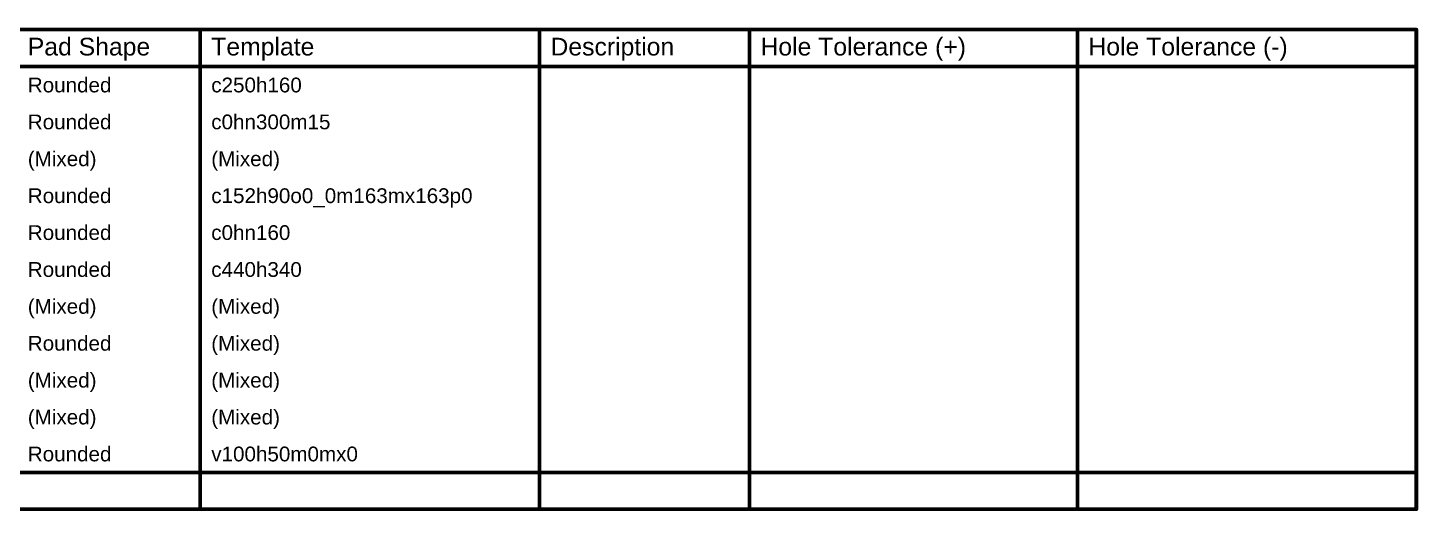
# Model space of a CAD drawing. Header units: inches. Extents: x 0 to 289, y 0 to 168.
# Drawn here: x 145.5 to 289.1, y 117.8 to 167.7 of the extents above; entities that cross this region are included whole.
import ezdxf

# ---------------------------------------------------------------- set-up
doc = ezdxf.new("R2010")
doc.units = ezdxf.units.IN
doc.layers.add('Drill Drawing', color=1, linetype='Continuous')
doc.styles.add('Arial', font='', dxfattribs={"height": 0.2})
doc.styles.get('Arial').set_extended_font_data('Arial')

msp = doc.modelspace()

# ---------------------------------------------------------------- linework, layer by layer
at = {"layer": 'Drill Drawing'}
for points in [[(1.59, 167.53, 0.381, 0.381, 0), (288.88, 167.53, 0.381, 0.381, 0)], [(163.27, 118, 0.381, 0.381, 0), (163.27, 167.53, 0.381, 0.381, 0)], [(198.31, 118, 0.381, 0.381, 0), (198.31, 167.53, 0.381, 0.381, 0)], [(219.99, 118, 0.381, 0.381, 0), (219.99, 167.53, 0.381, 0.381, 0)], [(253.87, 118, 0.381, 0.381, 0), (253.87, 167.53, 0.381, 0.381, 0)], [(288.88, 118, 0.381, 0.381, 0), (288.88, 167.53, 0.381, 0.381, 0)], [(1.59, 163.72, 0.381, 0.381, 0), (288.88, 163.72, 0.381, 0.381, 0)], [(1.59, 121.81, 0.381, 0.381, 0), (288.88, 121.81, 0.381, 0.381, 0)], [(1.59, 118, 0.381, 0.381, 0), (288.88, 118, 0.381, 0.381, 0)]]:
    msp.add_lwpolyline(points, format="xyseb", dxfattribs=at)
for points in [[(163.17, 167.53, 0.191, 0.191, 1), (163.36, 167.53, 0.191, 0.191, 1)], [(198.21, 167.53, 0.191, 0.191, 1), (198.4, 167.53, 0.191, 0.191, 1)], [(219.9, 167.53, 0.191, 0.191, 1), (220.09, 167.53, 0.191, 0.191, 1)], [(253.77, 167.53, 0.191, 0.191, 1), (253.96, 167.53, 0.191, 0.191, 1)], [(288.79, 167.53, 0.191, 0.191, 1), (288.98, 167.53, 0.191, 0.191, 1)], [(288.79, 167.53, 0.191, 0.191, 1), (288.98, 167.53, 0.191, 0.191, 1)], [(288.79, 163.72, 0.191, 0.191, 1), (288.98, 163.72, 0.191, 0.191, 1)], [(288.79, 121.81, 0.191, 0.191, 1), (288.98, 121.81, 0.191, 0.191, 1)], [(163.17, 118, 0.191, 0.191, 1), (163.36, 118, 0.191, 0.191, 1)], [(198.21, 118, 0.191, 0.191, 1), (198.4, 118, 0.191, 0.191, 1)], [(219.9, 118, 0.191, 0.191, 1), (220.09, 118, 0.191, 0.191, 1)], [(253.77, 118, 0.191, 0.191, 1), (253.96, 118, 0.191, 0.191, 1)], [(288.79, 118, 0.191, 0.191, 1), (288.98, 118, 0.191, 0.191, 1)], [(288.79, 118, 0.191, 0.191, 1), (288.98, 118, 0.191, 0.191, 1)]]:
    msp.add_lwpolyline(points, format="xyseb", close=True, dxfattribs=at)

# ---------------------------------------------------------------- texts
at = {"layer": 'Drill Drawing', "style": 'Arial'}
for s, height, p in [('Pad Shape', 1.829, (145.46, 164.86)), ('Template', 1.829, (164.41, 164.86)), ('Description', 1.8288, (199.45, 164.86)), ('Hole Tolerance (+)', 1.8288, (221.14, 164.86)), ('Hole Tolerance (-)', 1.8288, (255.01, 164.86)), ('Rounded', 1.524, (145.46, 161.05)), ('c250h160', 1.524, (164.41, 161.05)), ('Rounded', 1.524, (145.46, 157.24)), ('c0hn300m15', 1.524, (164.41, 157.24)), ('(Mixed)', 1.524, (145.46, 153.43)), ('(Mixed)', 1.524, (164.41, 153.43)), ('Rounded', 1.524, (145.46, 149.62)), ('c152h90o0_0m163mx163p0', 1.524, (164.41, 149.62)), ('Rounded', 1.524, (145.46, 145.81)), ('c0hn160', 1.524, (164.41, 145.81)), ('Rounded', 1.524, (145.46, 142)), ('c440h340', 1.524, (164.41, 142)), ('(Mixed)', 1.524, (145.46, 138.19)), ('(Mixed)', 1.524, (164.41, 138.19)), ('Rounded', 1.524, (145.46, 134.38)), ('(Mixed)', 1.524, (164.41, 134.38)), ('(Mixed)', 1.524, (145.46, 130.57)), ('(Mixed)', 1.524, (164.41, 130.57)), ('(Mixed)', 1.524, (145.46, 126.76)), ('(Mixed)', 1.524, (164.41, 126.76)), ('Rounded', 1.524, (145.46, 122.95)), ('v100h50m0mx0', 1.524, (164.41, 122.95))]:
    msp.add_text(s, height=height, dxfattribs=at).set_placement(p)

doc.saveas('drawing.dxf')
